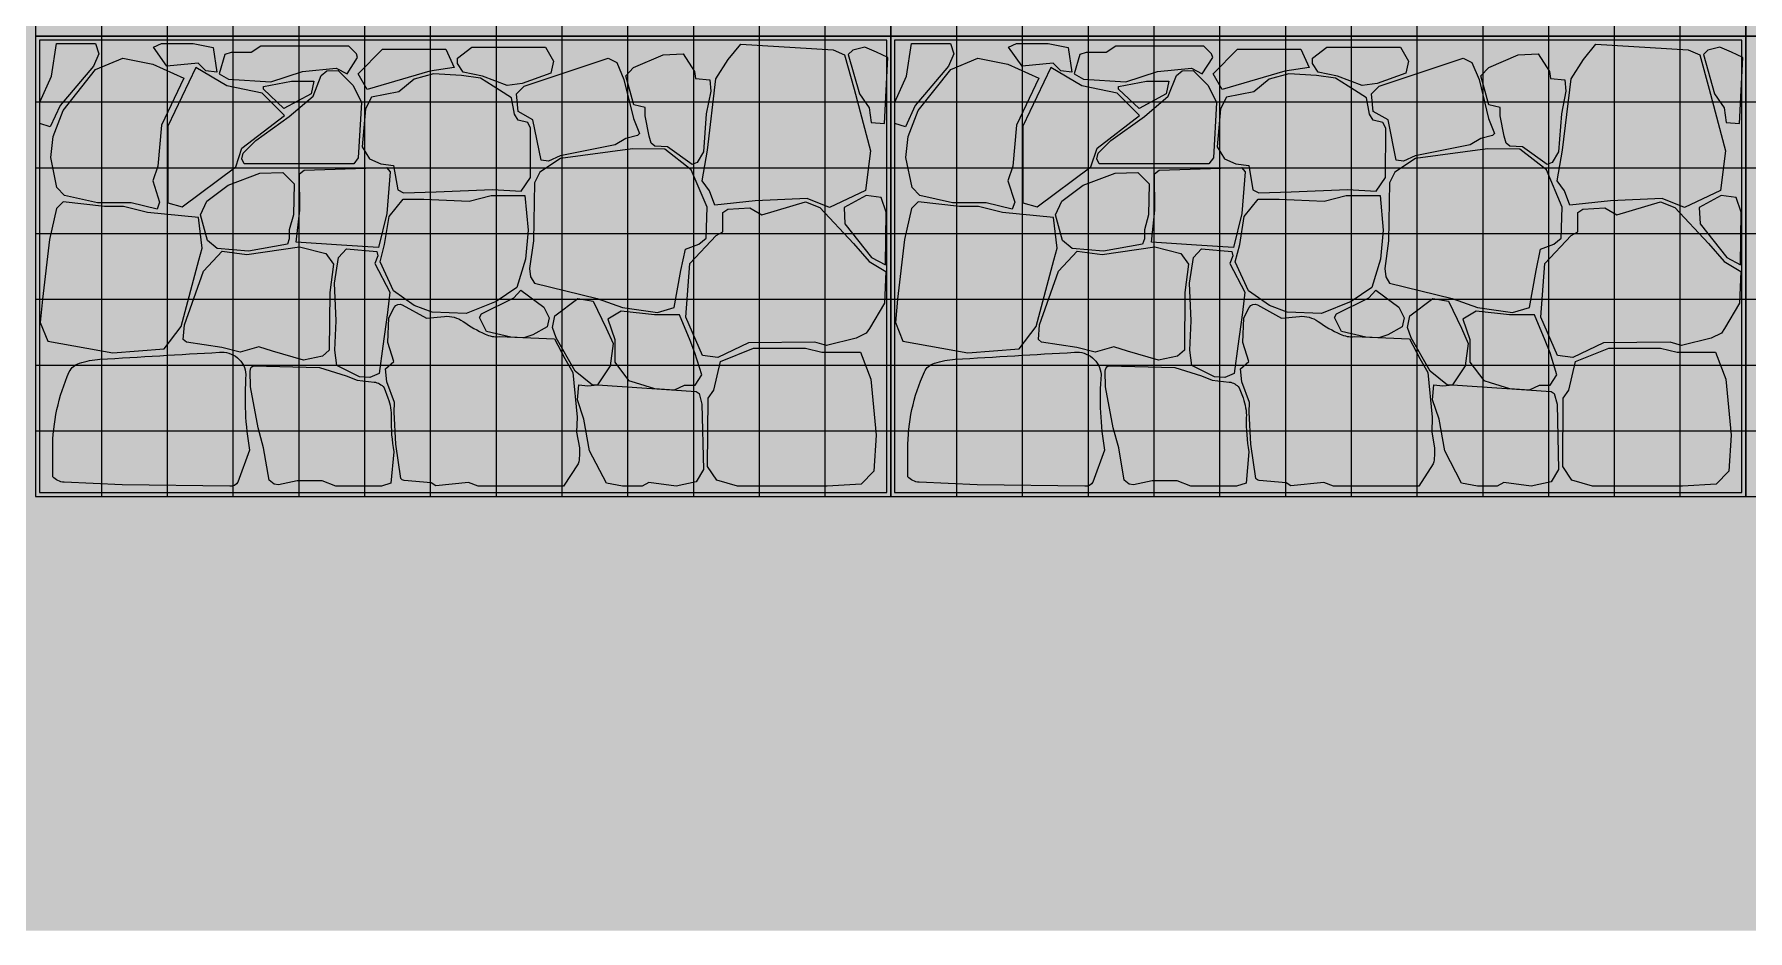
# Model space of a CAD drawing. Header units: centimetres. Extents: x -4381 to 5639, y -3920 to 4826.
# Drawn here: x 179.483 to 182.249, y 0.996 to 2.444 of the extents above; entities that cross this region are included whole.
import ezdxf
from ezdxf.xclip import XClip

# ---------------------------------------------------------------- set-up
doc = ezdxf.new("R2010")
doc.units = ezdxf.units.CM
doc.header["$MEASUREMENT"] = 0
doc.header["$XCLIPFRAME"] = 0
doc.set_wipeout_variables(frame=1)
doc.linetypes.add('Wipeout_Contour', pattern=[100, 0, -100])
for name, color, linetype, lineweight, true_color in [('0- SITE_Pen_No__180', 7, 'Continuous', 5, 0xe2e3c6), ('cad-block.com_Pen_No__62', 7, 'Continuous', 5, 0xaaaaaa), ('hatch stone_Pen_No__254', 7, 'Continuous', 13, 0xe8e8e8)]:
    doc.layers.add(name, color=color, linetype=linetype, lineweight=lineweight, true_color=true_color)
doc.layers.add('0_Pen_No__1', color=7, linetype='Continuous', lineweight=5)
doc.layers.add('net_Pen_No__1', color=7, linetype='Continuous', lineweight=5)
doc.layers.add('Drawing & Figure', color=7, linetype='Continuous')
doc.layers.add('Mur de clôture', color=7, linetype='Continuous')

# ---------------------------------------------------------------- blocks, each defined once
blk = doc.blocks.new('Drawing_15_15', base_point=(-267.6734, 10.6179))
at = {"layer": 'hatch stone_Pen_No__254', "linetype": 'Continuous', "ltscale": 10}
for points in [[(179.509, 2.294), (179.5249, 2.3285), (179.5788, 2.3924), (179.5872, 2.4119), (179.5821, 2.4286), (179.5191, 2.4286), (179.511, 2.3758), (179.4922, 2.3342), (179.4922, 2.2998)], [(179.6973, 2.3922), (179.7477, 2.3971), (179.7601, 2.3847), (179.7777, 2.3825), (179.7719, 2.422), (179.7396, 2.4286), (179.6887, 2.4286), (179.6757, 2.423)], [(179.7906, 2.4109), (179.7814, 2.3798), (179.7965, 2.3712), (179.8652, 2.3668), (179.9159, 2.3834), (179.9706, 2.389), (179.9884, 2.3798), (180.0051, 2.4059), (180.0031, 2.4122), (179.9909, 2.4245), (179.8488, 2.4245), (179.833, 2.4144), (179.8009, 2.4144)], [(180.0203, 2.3546), (180.1216, 2.3842), (180.1609, 2.3898), (180.1474, 2.4195), (180.0452, 2.4195), (180.0058, 2.3797)], [(180.3169, 2.3808), (180.3213, 2.4004), (180.3082, 2.423), (180.1893, 2.423), (180.1661, 2.4051), (180.1664, 2.3967), (180.1753, 2.3822), (180.2065, 2.3759), (180.2464, 2.361), (180.2708, 2.3643)], [(180.4789, 2.2678), (180.4849, 2.2628), (180.5052, 2.2618), (180.5448, 2.2336), (180.5532, 2.2364), (180.5631, 2.2538), (180.5679, 2.315), (180.5752, 2.3517), (180.5735, 2.3699), (180.5506, 2.3724), (180.5488, 2.3835), (180.5307, 2.412), (180.4983, 2.4104), (180.4505, 2.3901), (180.4378, 2.3763), (180.4509, 2.3298), (180.4693, 2.3256), (180.4693, 2.3117), (180.4756, 2.2793)], [(180.5815, 2.1679), (180.6469, 2.1749), (180.7307, 2.1784), (180.7666, 2.164), (180.8249, 2.1915), (180.8327, 2.2553), (180.8063, 2.3552), (180.7912, 2.4102), (180.7726, 2.4183), (180.6238, 2.4276), (180.6033, 2.4027), (180.5834, 2.3719), (180.5699, 2.2564), (180.5611, 2.2069), (180.5731, 2.1909)], [(180.8555, 2.2994), (180.8607, 2.4061), (180.8428, 2.4145), (180.8238, 2.4227), (180.8043, 2.4179), (180.7971, 2.4107), (180.815, 2.3472), (180.8307, 2.325), (180.8339, 2.3011)], [(180.8892, 2.294), (180.9051, 2.3285), (180.9589, 2.3924), (180.9673, 2.4119), (180.9622, 2.4286), (180.8993, 2.4286), (180.8912, 2.3758), (180.8723, 2.3342), (180.8723, 2.2998)], [(181.0775, 2.3922), (181.1278, 2.3971), (181.1403, 2.3847), (181.1579, 2.3825), (181.1521, 2.422), (181.1198, 2.4286), (181.0688, 2.4286), (181.0559, 2.423)], [(181.1707, 2.4109), (181.1615, 2.3798), (181.1767, 2.3712), (181.2453, 2.3668), (181.2961, 2.3834), (181.3508, 2.389), (181.3685, 2.3798), (181.3853, 2.4059), (181.3833, 2.4122), (181.3711, 2.4245), (181.2289, 2.4245), (181.2131, 2.4144), (181.181, 2.4144)], [(181.4005, 2.3546), (181.5018, 2.3842), (181.5411, 2.3898), (181.5275, 2.4195), (181.4253, 2.4195), (181.386, 2.3797)], [(181.6971, 2.3808), (181.7015, 2.4004), (181.6883, 2.423), (181.5695, 2.423), (181.5462, 2.4051), (181.5466, 2.3967), (181.5554, 2.3822), (181.5866, 2.3759), (181.6266, 2.361), (181.6509, 2.3643)], [(181.8591, 2.2678), (181.8651, 2.2628), (181.8853, 2.2618), (181.925, 2.2336), (181.9333, 2.2364), (181.9433, 2.2538), (181.948, 2.315), (181.9553, 2.3517), (181.9536, 2.3699), (181.9307, 2.3724), (181.929, 2.3835), (181.9108, 2.412), (181.8784, 2.4104), (181.8307, 2.3901), (181.818, 2.3763), (181.8311, 2.3298), (181.8494, 2.3256), (181.8494, 2.3117), (181.8557, 2.2793)], [(181.9616, 2.1679), (182.0271, 2.1749), (182.1108, 2.1784), (182.1467, 2.164), (182.2051, 2.1915), (182.2129, 2.2553), (182.1865, 2.3552), (182.1714, 2.4102), (182.1527, 2.4183), (182.0039, 2.4276), (181.9835, 2.4027), (181.9636, 2.3719), (181.95, 2.2564), (181.9412, 2.2069), (181.9533, 2.1909)], [(182.2356, 2.2994), (182.2409, 2.4061), (182.2229, 2.4145), (182.2039, 2.4227), (182.1844, 2.4179), (182.1773, 2.4107), (182.1952, 2.3472), (182.2108, 2.325), (182.214, 2.3011)], [(179.6816, 2.1611), (179.6855, 2.1727), (179.6747, 2.2068), (179.6825, 2.2306), (179.6883, 2.2971), (179.7243, 2.3725), (179.6745, 2.3951), (179.626, 2.405), (179.5822, 2.3869), (179.5296, 2.3203), (179.5137, 2.2785), (179.5097, 2.2449), (179.5198, 2.196), (179.5322, 2.1835), (179.5852, 2.1714), (179.6394, 2.1714)], [(179.7438, 2.3902), (179.6985, 2.2952), (179.6985, 2.1714), (179.7216, 2.1651), (179.8086, 2.2295), (179.8183, 2.2595), (179.8869, 2.3127), (179.8508, 2.3488), (179.7941, 2.3604)], [(179.9556, 2.3846), (179.9464, 2.3768), (179.9332, 2.3435), (179.8948, 2.3109), (179.8405, 2.272), (179.8202, 2.2517), (179.8181, 2.2427), (179.8217, 2.2345), (179.9987, 2.2345), (180.0062, 2.244), (180.0112, 2.3336), (179.9977, 2.3609), (179.9737, 2.3849)], [(180.0632, 2.2316), (180.0699, 2.1924), (180.0793, 2.1875), (180.1317, 2.189), (180.2226, 2.1932), (180.269, 2.1903), (180.2841, 2.2123), (180.2843, 2.2922), (180.2799, 2.3014), (180.2643, 2.3052), (180.2584, 2.3146), (180.2534, 2.341), (180.2341, 2.3532), (180.2033, 2.3727), (180.1726, 2.3772), (180.1278, 2.3798), (180.0963, 2.3711), (180.0717, 2.3508), (180.0273, 2.3423), (180.018, 2.3232), (180.0125, 2.2621), (180.0241, 2.2425), (180.0426, 2.2346)], [(180.3014, 2.2404), (180.3129, 2.2388), (180.332, 2.2474), (180.4208, 2.2649), (180.4381, 2.2752), (180.4567, 2.2804), (180.4601, 2.2836), (180.4504, 2.3078), (180.4349, 2.3707), (180.4232, 2.3983), (180.4094, 2.4049), (180.2738, 2.3599), (180.2617, 2.3477), (180.2643, 2.3191), (180.2881, 2.3054)], [(181.0617, 2.1611), (181.0656, 2.1727), (181.0548, 2.2068), (181.0627, 2.2306), (181.0685, 2.2971), (181.1045, 2.3725), (181.0546, 2.3951), (181.0061, 2.405), (180.9624, 2.3869), (180.9098, 2.3203), (180.8939, 2.2785), (180.8898, 2.2449), (180.8999, 2.196), (180.9124, 2.1835), (180.9653, 2.1714), (181.0195, 2.1714)], [(181.124, 2.3902), (181.0787, 2.2952), (181.0787, 2.1714), (181.1018, 2.1651), (181.1887, 2.2295), (181.1985, 2.2595), (181.267, 2.3127), (181.231, 2.3488), (181.1742, 2.3604)], [(181.3358, 2.3846), (181.3266, 2.3768), (181.3134, 2.3435), (181.275, 2.3109), (181.2207, 2.272), (181.2003, 2.2517), (181.1982, 2.2427), (181.2019, 2.2345), (181.3789, 2.2345), (181.3863, 2.244), (181.3914, 2.3336), (181.3778, 2.3609), (181.3539, 2.3849)], [(181.4434, 2.2316), (181.4501, 2.1924), (181.4595, 2.1875), (181.5119, 2.189), (181.6028, 2.1932), (181.6492, 2.1903), (181.6643, 2.2123), (181.6645, 2.2922), (181.6601, 2.3014), (181.6445, 2.3052), (181.6386, 2.3146), (181.6336, 2.341), (181.6143, 2.3532), (181.5834, 2.3727), (181.5527, 2.3772), (181.5079, 2.3798), (181.4765, 2.3711), (181.4519, 2.3508), (181.4074, 2.3423), (181.3981, 2.3232), (181.3927, 2.2621), (181.4042, 2.2425), (181.4228, 2.2346)], [(181.6815, 2.2404), (181.6931, 2.2388), (181.7122, 2.2474), (181.801, 2.2649), (181.8182, 2.2752), (181.8368, 2.2804), (181.8402, 2.2836), (181.8305, 2.3078), (181.8151, 2.3707), (181.8034, 2.3983), (181.7896, 2.4049), (181.654, 2.3599), (181.6418, 2.3477), (181.6444, 2.3191), (181.6682, 2.3054)], [(179.8531, 2.3551), (179.8862, 2.3238), (179.93, 2.3472), (179.9345, 2.3677), (179.8982, 2.3677), (179.8531, 2.3591)], [(181.2333, 2.3551), (181.2664, 2.3238), (181.3102, 2.3472), (181.3146, 2.3677), (181.2783, 2.3677), (181.2333, 2.3591)], [(180.2904, 2.0419), (180.3917, 2.0168), (180.4327, 2.0023), (180.4889, 1.9946), (180.5162, 2.0027), (180.5269, 2.062), (180.5341, 2.0967), (180.5556, 2.1046), (180.5674, 2.1142), (180.5691, 2.1643), (180.5437, 2.225), (180.5007, 2.258), (180.4485, 2.2589), (180.3324, 2.2428), (180.2991, 2.221), (180.2903, 2.204), (180.2891, 2.1103), (180.2827, 2.0656), (180.2843, 2.0519)], [(181.6706, 2.0419), (181.7719, 2.0168), (181.8129, 2.0023), (181.869, 1.9946), (181.8964, 2.0027), (181.9071, 2.062), (181.9142, 2.0967), (181.9357, 2.1046), (181.9476, 2.1142), (181.9493, 2.1643), (181.9239, 2.225), (181.8808, 2.258), (181.8286, 2.2589), (181.7126, 2.2428), (181.6793, 2.221), (181.6705, 2.204), (181.6692, 2.1103), (181.6629, 2.0656), (181.6645, 2.0519)], [(179.7783, 2.0978), (179.8287, 2.0935), (179.8921, 2.1047), (179.8947, 2.1134), (179.8948, 2.128), (179.9013, 2.1519), (179.9024, 2.2024), (179.8842, 2.2206), (179.8474, 2.2192), (179.7962, 2.1999), (179.7616, 2.1743), (179.7515, 2.152), (179.7627, 2.1108)], [(179.9061, 2.1082), (179.9788, 2.1033), (180.0388, 2.0994), (180.0521, 2.1542), (180.0577, 2.2218), (180.0515, 2.2288), (179.9187, 2.2243), (179.911, 2.2185), (179.9118, 2.1599)], [(181.1585, 2.0978), (181.2088, 2.0935), (181.2722, 2.1047), (181.2749, 2.1134), (181.2749, 2.128), (181.2815, 2.1519), (181.2825, 2.2024), (181.2644, 2.2206), (181.2276, 2.2192), (181.1764, 2.1999), (181.1418, 2.1743), (181.1316, 2.152), (181.1429, 2.1108)], [(181.2863, 2.1082), (181.3589, 2.1033), (181.4189, 2.0994), (181.4322, 2.1542), (181.4378, 2.2218), (181.4316, 2.2288), (181.2989, 2.2243), (181.2911, 2.2185), (181.292, 2.1599)], [(179.505, 1.9484), (179.6099, 1.9293), (179.6928, 1.9358), (179.7203, 1.9718), (179.7487, 2.0789), (179.754, 2.0984), (179.7483, 2.1476), (179.666, 2.1561), (179.6272, 2.1655), (179.5967, 2.1655), (179.5297, 2.1731), (179.5189, 2.1623), (179.5077, 2.1125), (179.4963, 2.0158), (179.4929, 1.9782)], [(180.0414, 2.0762), (180.0628, 2.0295), (180.0966, 2.0059), (180.1252, 1.9948), (180.1805, 1.993), (180.2286, 2.0123), (180.2621, 2.0348), (180.276, 2.0807), (180.2803, 2.1275), (180.2751, 2.1836), (180.2204, 2.1836), (180.1851, 2.1741), (180.1122, 2.1776), (180.0787, 2.1776), (180.0561, 2.1493), (180.0487, 2.1043)], [(180.5618, 1.9252), (180.5866, 1.9219), (180.6359, 1.9453), (180.7433, 1.9466), (180.7618, 1.9414), (180.8098, 1.953), (180.8261, 1.9609), (180.8313, 1.9686), (180.8553, 2.0096), (180.8578, 2.0608), (180.8306, 2.0767), (180.8052, 2.1061), (180.7511, 2.1638), (180.7281, 2.1729), (180.6574, 2.1521), (180.638, 2.1635), (180.6025, 2.1615), (180.5945, 2.1559), (180.5945, 2.1249), (180.584, 2.119), (180.5413, 2.0734), (180.535, 1.9871)], [(180.7902, 2.1639), (180.7916, 2.1376), (180.8347, 2.0832), (180.8571, 2.0714), (180.8581, 2.1562), (180.8503, 2.1802), (180.826, 2.1833)], [(180.8852, 1.9484), (180.9901, 1.9293), (181.0729, 1.9358), (181.1004, 1.9718), (181.1288, 2.0789), (181.1341, 2.0984), (181.1285, 2.1476), (181.0462, 2.1561), (181.0074, 2.1655), (180.9768, 2.1655), (180.9099, 2.1731), (180.899, 2.1623), (180.8878, 2.1125), (180.8765, 2.0158), (180.8731, 1.9782)], [(181.4215, 2.0762), (181.443, 2.0295), (181.4768, 2.0059), (181.5054, 1.9948), (181.5606, 1.993), (181.6088, 2.0123), (181.6422, 2.0348), (181.6561, 2.0807), (181.6605, 2.1275), (181.6553, 2.1836), (181.6005, 2.1836), (181.5653, 2.1741), (181.4923, 2.1776), (181.4588, 2.1776), (181.4363, 2.1493), (181.4289, 2.1043)], [(181.9419, 1.9252), (181.9667, 1.9219), (182.016, 1.9453), (182.1234, 1.9466), (182.142, 1.9414), (182.1899, 1.953), (182.2063, 1.9609), (182.2115, 1.9686), (182.2354, 2.0096), (182.2379, 2.0608), (182.2108, 2.0767), (182.1854, 2.1061), (182.1312, 2.1638), (182.1083, 2.1729), (182.0376, 2.1521), (182.0182, 2.1635), (181.9827, 2.1615), (181.9747, 2.1559), (181.9747, 2.1249), (181.9641, 2.119), (181.9214, 2.0734), (181.9151, 1.9871)], [(182.1704, 2.1639), (182.1718, 2.1376), (182.2149, 2.0832), (182.2373, 2.0714), (182.2383, 2.1562), (182.2304, 2.1802), (182.2061, 2.1833)], [(179.7237, 1.9507), (179.7289, 1.9467), (179.7861, 1.9382), (179.8155, 1.9306), (179.8457, 1.9391), (179.8675, 1.9321), (179.9176, 1.9177), (179.9485, 1.9237), (179.9593, 1.9339), (179.9603, 2.0268), (179.9659, 2.0724), (179.9539, 2.0897), (179.9115, 2.1003), (179.8265, 2.088), (179.7865, 2.0934), (179.7563, 2.0614), (179.7255, 1.9745)], [(180.008, 1.8904), (180.0246, 1.8894), (180.04, 1.8962), (180.0455, 1.9403), (180.0531, 1.9944), (180.057, 2.0273), (180.0327, 2.0737), (180.0376, 2.086), (180.036, 2.0929), (179.9871, 2.0973), (179.974, 2.0834), (179.9678, 2.042), (179.9704, 1.9809), (179.9681, 1.9334), (179.9714, 1.9088)], [(181.1038, 1.9507), (181.1091, 1.9467), (181.1662, 1.9382), (181.1957, 1.9306), (181.2259, 1.9391), (181.2476, 1.9321), (181.2977, 1.9177), (181.3286, 1.9237), (181.3395, 1.9339), (181.3405, 2.0268), (181.346, 2.0724), (181.334, 2.0897), (181.2916, 2.1003), (181.2066, 2.088), (181.1666, 2.0934), (181.1365, 2.0614), (181.1057, 1.9745)], [(181.3881, 1.8904), (181.4047, 1.8894), (181.4201, 1.8962), (181.4256, 1.9403), (181.4333, 1.9944), (181.4371, 2.0273), (181.4129, 2.0737), (181.4178, 2.086), (181.4162, 2.0929), (181.3673, 2.0973), (181.3541, 2.0834), (181.348, 2.042), (181.3506, 1.9809), (181.3482, 1.9334), (181.3515, 1.9088)], [(180.2133, 1.9639), (180.2523, 1.9547), (180.2732, 1.9538), (180.2879, 1.9583), (180.3109, 1.9715), (180.3143, 1.9859), (180.3055, 2.0029), (180.2684, 2.0304), (180.2571, 2.0182), (180.2052, 1.9921), (180.2017, 1.9865)], [(181.5934, 1.9639), (181.6325, 1.9547), (181.6534, 1.9538), (181.668, 1.9583), (181.6911, 1.9715), (181.6944, 1.9859), (181.6857, 2.0029), (181.6485, 2.0304), (181.6372, 2.0182), (181.5853, 1.9921), (181.5819, 1.9865)], [(180.1311, 1.7148), (180.1843, 1.7198), (180.1999, 1.714), (180.3376, 1.714), (180.3612, 1.7503, 0.078557), (180.363, 1.7762), (180.3585, 1.8011), (180.3596, 1.8253), (180.3522, 1.8976), (180.3393, 1.9204), (180.3226, 1.9517), (180.2334, 1.9555, -0.129508), (180.2111, 1.9593, -0.047136), (180.1753, 1.98, 0.178869), (180.1451, 1.9881), (180.116, 1.9855), (180.0772, 2.0069, 0.402294), (180.0642, 2.0026), (180.0555, 1.9861), (180.0538, 1.9461), (180.0636, 1.9154), (180.0502, 1.9033), (180.0523, 1.8827), (180.0644, 1.849), (180.0639, 1.8338), (180.0668, 1.7817), (180.0749, 1.7265, 0.271244), (180.0804, 1.7233), (180.1237, 1.7194)], [(180.3198, 1.9703), (180.3256, 1.9536), (180.3563, 1.8999), (180.3844, 1.8771), (180.392, 1.8779), (180.4128, 1.9085), (180.4176, 1.9444), (180.4065, 1.9693), (180.3855, 2.0126), (180.3606, 2.0169), (180.3232, 1.9891)], [(180.453, 1.8813), (180.4841, 1.8717), (180.5163, 1.8695), (180.5327, 1.877), (180.55, 1.877), (180.5606, 1.8939), (180.5495, 1.9296), (180.5416, 1.9491), (180.5247, 1.9907), (180.4843, 1.9907), (180.4305, 1.9966), (180.4089, 1.9835), (180.4201, 1.951), (180.4201, 1.9143), (180.4425, 1.8849)], [(181.5112, 1.7148), (181.5645, 1.7198), (181.5801, 1.714), (181.7178, 1.714), (181.7413, 1.7503, 0.078557), (181.7432, 1.7762), (181.7387, 1.8011), (181.7397, 1.8253), (181.7324, 1.8976), (181.7194, 1.9204), (181.7027, 1.9517), (181.6136, 1.9555, -0.129508), (181.5912, 1.9593, -0.047136), (181.5554, 1.98, 0.178869), (181.5253, 1.9881), (181.4961, 1.9855), (181.4573, 2.0069, 0.402294), (181.4443, 2.0026), (181.4356, 1.9861), (181.434, 1.9461), (181.4438, 1.9154), (181.4303, 1.9033), (181.4324, 1.8827), (181.4445, 1.849), (181.444, 1.8338), (181.447, 1.7817), (181.4551, 1.7265, 0.271244), (181.4605, 1.7233), (181.5039, 1.7194)], [(181.6999, 1.9703), (181.7057, 1.9536), (181.7365, 1.8999), (181.7645, 1.8771), (181.7721, 1.8779), (181.793, 1.9085), (181.7978, 1.9444), (181.7867, 1.9693), (181.7656, 2.0126), (181.7407, 2.0169), (181.7034, 1.9891)], [(181.8332, 1.8813), (181.8643, 1.8717), (181.8965, 1.8695), (181.9128, 1.877), (181.9302, 1.877), (181.9408, 1.8939), (181.9297, 1.9296), (181.9218, 1.9491), (181.9048, 1.9907), (181.8645, 1.9907), (181.8107, 1.9966), (181.789, 1.9835), (181.8003, 1.951), (181.8003, 1.9143), (181.8227, 1.8849)], [(180.6181, 1.714), (180.6828, 1.714), (180.7631, 1.714), (180.8176, 1.7175), (180.8382, 1.7382), (180.842, 1.7962), (180.8333, 1.8869), (180.8169, 1.9304), (180.7546, 1.9304), (180.7281, 1.9366), (180.6443, 1.9366), (180.5908, 1.9152), (180.5801, 1.8691), (180.5711, 1.8561), (180.57, 1.746), (180.5847, 1.7238)], [(181.9983, 1.714), (182.063, 1.714), (182.1433, 1.714), (182.1977, 1.7175), (182.2184, 1.7382), (182.2221, 1.7962), (182.2134, 1.8869), (182.197, 1.9304), (182.1348, 1.9304), (182.1082, 1.9366), (182.0245, 1.9366), (181.971, 1.9152), (181.9603, 1.8691), (181.9512, 1.8561), (181.9502, 1.746), (181.9649, 1.7238)], [(179.5129, 1.7294, 0.202929), (179.5314, 1.7205), (179.6252, 1.716), (179.7989, 1.714, 0.315943), (179.8117, 1.7208), (179.8306, 1.772, -0.062601), (179.8248, 1.8944, 0.423499), (179.782, 1.9302), (179.5892, 1.9189, 0.056058), (179.5561, 1.9128, 0.216368), (179.5397, 1.8984, 0.106349), (179.5129, 1.774)], [(179.8623, 1.7239), (179.8705, 1.7172), (179.8771, 1.7162), (179.9074, 1.7229), (179.948, 1.7229), (179.9699, 1.714), (180.0437, 1.714), (180.0588, 1.719), (180.0636, 1.7695, -0.055011), (180.0593, 1.8244, 0.099308), (180.054, 1.8565), (180.0477, 1.873, 0.204724), (180.0317, 1.8821), (180.0041, 1.8852), (179.9868, 1.8921), (179.9437, 1.9059), (179.8364, 1.9085, 0.262334), (179.8317, 1.9), (179.8319, 1.8744), (179.8446, 1.8085), (179.8534, 1.7758)], [(180.8931, 1.7294, 0.202929), (180.9115, 1.7205), (181.0053, 1.716), (181.1791, 1.714, 0.315943), (181.1918, 1.7208), (181.2108, 1.772, -0.062601), (181.205, 1.8944, 0.423499), (181.1622, 1.9302), (180.9694, 1.9189, 0.056058), (180.9362, 1.9128, 0.216368), (180.9198, 1.8984, 0.106349), (180.8931, 1.774)], [(181.2424, 1.7239), (181.2506, 1.7172), (181.2572, 1.7162), (181.2875, 1.7229), (181.3281, 1.7229), (181.3501, 1.714), (181.4238, 1.714), (181.439, 1.719), (181.4437, 1.7695, -0.055011), (181.4395, 1.8244, 0.099308), (181.4342, 1.8565), (181.4279, 1.873, 0.204724), (181.4119, 1.8821), (181.3843, 1.8852), (181.3669, 1.8921), (181.3239, 1.9059), (181.2165, 1.9085, 0.262334), (181.2118, 1.9), (181.2121, 1.8744), (181.2247, 1.8085), (181.2335, 1.7758)], [(180.4067, 1.7189), (180.4327, 1.714), (180.4644, 1.714), (180.4749, 1.7198), (180.5192, 1.714), (180.5516, 1.7209), (180.5634, 1.7408), (180.5608, 1.8467), (180.5564, 1.8636), (180.5517, 1.8671), (180.392, 1.8779), (180.3767, 1.8762), (180.362, 1.8776), (180.3597, 1.8532), (180.3704, 1.8222), (180.3795, 1.7713)], [(181.7869, 1.7189), (181.8128, 1.714), (181.8446, 1.714), (181.8551, 1.7198), (181.8994, 1.714), (181.9318, 1.7209), (181.9436, 1.7408), (181.941, 1.8467), (181.9366, 1.8636), (181.9318, 1.8671), (181.7721, 1.8779), (181.7569, 1.8762), (181.7422, 1.8776), (181.7399, 1.8532), (181.7506, 1.8222), (181.7597, 1.7713)]]:
    blk.add_hatch(color=256, dxfattribs=at).paths.add_polyline_path(points)
at = {"layer": 'cad-block.com_Pen_No__62', "linetype": 'Continuous', "ltscale": 10, "flags": 128}
for points in [[(179.7237, 1.9507), (179.7255, 1.9745), (179.7563, 2.0614), (179.7865, 2.0934), (179.8265, 2.088), (179.9115, 2.1003), (179.9539, 2.0897), (179.9659, 2.0724), (179.9603, 2.0268), (179.9593, 1.9339), (179.9485, 1.9237), (179.9176, 1.9177), (179.8675, 1.9321), (179.8457, 1.9391), (179.8155, 1.9306), (179.7861, 1.9382), (179.7289, 1.9467), (179.7237, 1.9507)], [(180.008, 1.8904), (179.9714, 1.9088), (179.9681, 1.9334), (179.9704, 1.9809), (179.9678, 2.042), (179.974, 2.0834), (179.9871, 2.0973), (180.036, 2.0929), (180.0376, 2.086), (180.0327, 2.0737), (180.057, 2.0273), (180.0531, 1.9944), (180.0455, 1.9403), (180.04, 1.8962), (180.0246, 1.8894), (180.008, 1.8904)], [(181.1038, 1.9507), (181.1057, 1.9745), (181.1365, 2.0614), (181.1666, 2.0934), (181.2066, 2.088), (181.2916, 2.1003), (181.334, 2.0897), (181.346, 2.0724), (181.3405, 2.0268), (181.3395, 1.9339), (181.3286, 1.9237), (181.2977, 1.9177), (181.2476, 1.9321), (181.2259, 1.9391), (181.1957, 1.9306), (181.1662, 1.9382), (181.1091, 1.9467), (181.1038, 1.9507)], [(181.3881, 1.8904), (181.3515, 1.9088), (181.3482, 1.9334), (181.3506, 1.9809), (181.348, 2.042), (181.3541, 2.0834), (181.3673, 2.0973), (181.4162, 2.0929), (181.4178, 2.086), (181.4129, 2.0737), (181.4371, 2.0273), (181.4333, 1.9944), (181.4256, 1.9403), (181.4201, 1.8962), (181.4047, 1.8894), (181.3881, 1.8904)], [(180.2133, 1.9639), (180.2017, 1.9865), (180.2052, 1.9921), (180.2571, 2.0182), (180.2684, 2.0304), (180.3055, 2.0029), (180.3143, 1.9859), (180.3109, 1.9715), (180.2879, 1.9583), (180.2732, 1.9538), (180.2523, 1.9547), (180.2133, 1.9639)], [(181.5934, 1.9639), (181.5819, 1.9865), (181.5853, 1.9921), (181.6372, 2.0182), (181.6485, 2.0304), (181.6857, 2.0029), (181.6944, 1.9859), (181.6911, 1.9715), (181.668, 1.9583), (181.6534, 1.9538), (181.6325, 1.9547), (181.5934, 1.9639)], [(180.3198, 1.9703), (180.3232, 1.9891), (180.3606, 2.0169), (180.3855, 2.0126), (180.4065, 1.9693), (180.4176, 1.9444), (180.4128, 1.9085), (180.392, 1.8779), (180.3844, 1.8771), (180.3563, 1.8999), (180.3256, 1.9536), (180.3198, 1.9703)], [(180.453, 1.8813), (180.4841, 1.8717), (180.5163, 1.8695), (180.5327, 1.877), (180.55, 1.877), (180.5606, 1.8939), (180.5495, 1.9296), (180.5416, 1.9491), (180.5247, 1.9907), (180.4843, 1.9907), (180.4305, 1.9966), (180.4089, 1.9835), (180.4201, 1.951), (180.4201, 1.9143), (180.4425, 1.8849), (180.453, 1.8813)], [(181.6999, 1.9703), (181.7034, 1.9891), (181.7407, 2.0169), (181.7656, 2.0126), (181.7867, 1.9693), (181.7978, 1.9444), (181.793, 1.9085), (181.7721, 1.8779), (181.7645, 1.8771), (181.7365, 1.8999), (181.7057, 1.9536), (181.6999, 1.9703)], [(181.8332, 1.8813), (181.8643, 1.8717), (181.8965, 1.8695), (181.9128, 1.877), (181.9302, 1.877), (181.9408, 1.8939), (181.9297, 1.9296), (181.9218, 1.9491), (181.9048, 1.9907), (181.8645, 1.9907), (181.8107, 1.9966), (181.789, 1.9835), (181.8003, 1.951), (181.8003, 1.9143), (181.8227, 1.8849), (181.8332, 1.8813)], [(180.6181, 1.714), (180.5847, 1.7238), (180.57, 1.746), (180.5711, 1.8561), (180.5801, 1.8691), (180.5908, 1.9152), (180.6443, 1.9366), (180.7281, 1.9366), (180.7546, 1.9304), (180.8169, 1.9304), (180.8333, 1.8869), (180.842, 1.7962), (180.8382, 1.7382), (180.8176, 1.7175), (180.7631, 1.714), (180.6828, 1.714), (180.6181, 1.714)], [(181.9983, 1.714), (181.9649, 1.7238), (181.9502, 1.746), (181.9512, 1.8561), (181.9603, 1.8691), (181.971, 1.9152), (182.0245, 1.9366), (182.1082, 1.9366), (182.1348, 1.9304), (182.197, 1.9304), (182.2134, 1.8869), (182.2221, 1.7962), (182.2184, 1.7382), (182.1977, 1.7175), (182.1433, 1.714), (182.063, 1.714), (181.9983, 1.714)], [(180.4067, 1.7189), (180.3795, 1.7713), (180.3704, 1.8222), (180.3597, 1.8532), (180.362, 1.8776), (180.3767, 1.8762), (180.392, 1.8779), (180.5517, 1.8671), (180.5564, 1.8636), (180.5608, 1.8467), (180.5634, 1.7408), (180.5516, 1.7209), (180.5192, 1.714), (180.4749, 1.7198), (180.4644, 1.714), (180.4327, 1.714), (180.4067, 1.7189)], [(181.7869, 1.7189), (181.7597, 1.7713), (181.7506, 1.8222), (181.7399, 1.8532), (181.7422, 1.8776), (181.7569, 1.8762), (181.7721, 1.8779), (181.9318, 1.8671), (181.9366, 1.8636), (181.941, 1.8467), (181.9436, 1.7408), (181.9318, 1.7209), (181.8994, 1.714), (181.8551, 1.7198), (181.8446, 1.714), (181.8128, 1.714), (181.7869, 1.7189)]]:
    blk.add_lwpolyline(points, close=True, dxfattribs=at)
for points in [[(180.1311, 1.7148), (180.1237, 1.7194), (180.0804, 1.7233, -0.271244), (180.0749, 1.7265), (180.0668, 1.7817), (180.0639, 1.8338), (180.0644, 1.849), (180.0523, 1.8827), (180.0502, 1.9033), (180.0636, 1.9154), (180.0538, 1.9461), (180.0555, 1.9861), (180.0642, 2.0026, -0.402294), (180.0772, 2.0069), (180.116, 1.9855), (180.1451, 1.9881, -0.178869), (180.1753, 1.98, 0.047136), (180.2111, 1.9593, 0.129508), (180.2334, 1.9555), (180.3226, 1.9517), (180.3393, 1.9204), (180.3522, 1.8976), (180.3596, 1.8253), (180.3585, 1.8011), (180.363, 1.7762, -0.078557), (180.3612, 1.7503), (180.3376, 1.714), (180.1999, 1.714), (180.1843, 1.7198), (180.1311, 1.7148)], [(181.5112, 1.7148), (181.5039, 1.7194), (181.4605, 1.7233, -0.271244), (181.4551, 1.7265), (181.447, 1.7817), (181.444, 1.8338), (181.4445, 1.849), (181.4324, 1.8827), (181.4303, 1.9033), (181.4438, 1.9154), (181.434, 1.9461), (181.4356, 1.9861), (181.4443, 2.0026, -0.402294), (181.4573, 2.0069), (181.4961, 1.9855), (181.5253, 1.9881, -0.178869), (181.5554, 1.98, 0.047136), (181.5912, 1.9593, 0.129508), (181.6136, 1.9555), (181.7027, 1.9517), (181.7194, 1.9204), (181.7324, 1.8976), (181.7397, 1.8253), (181.7387, 1.8011), (181.7432, 1.7762, -0.078557), (181.7413, 1.7503), (181.7178, 1.714), (181.5801, 1.714), (181.5645, 1.7198), (181.5112, 1.7148)], [(179.5129, 1.7294), (179.5129, 1.774, -0.106349), (179.5397, 1.8984, -0.216368), (179.5561, 1.9128, -0.056058), (179.5892, 1.9189, -0.001113), (179.782, 1.9302, -0.423499), (179.8248, 1.8944, 0.062601), (179.8306, 1.772), (179.8117, 1.7208, -0.315943), (179.7989, 1.714), (179.6252, 1.716), (179.5314, 1.7205, -0.202929), (179.5129, 1.7294)], [(179.8623, 1.7239), (179.8534, 1.7758), (179.8446, 1.8085), (179.8319, 1.8744), (179.8317, 1.9, -0.262334), (179.8364, 1.9085), (179.9437, 1.9059), (179.9868, 1.8921), (180.0041, 1.8852), (180.0317, 1.8821, -0.204724), (180.0477, 1.873), (180.054, 1.8565, -0.099308), (180.0593, 1.8244, 0.055011), (180.0636, 1.7695), (180.0588, 1.719), (180.0437, 1.714), (179.9699, 1.714), (179.948, 1.7229), (179.9074, 1.7229), (179.8771, 1.7162), (179.8705, 1.7172), (179.8623, 1.7239)], [(180.8931, 1.7294), (180.8931, 1.774, -0.106349), (180.9198, 1.8984, -0.216368), (180.9362, 1.9128, -0.056058), (180.9694, 1.9189, -0.001113), (181.1622, 1.9302, -0.423499), (181.205, 1.8944, 0.062601), (181.2108, 1.772), (181.1918, 1.7208, -0.315943), (181.1791, 1.714), (181.0053, 1.716), (180.9115, 1.7205, -0.202929), (180.8931, 1.7294)], [(181.2424, 1.7239), (181.2335, 1.7758), (181.2247, 1.8085), (181.2121, 1.8744), (181.2118, 1.9, -0.262334), (181.2165, 1.9085), (181.3239, 1.9059), (181.3669, 1.8921), (181.3843, 1.8852), (181.4119, 1.8821, -0.204724), (181.4279, 1.873), (181.4342, 1.8565, -0.099308), (181.4395, 1.8244, 0.055011), (181.4437, 1.7695), (181.439, 1.719), (181.4238, 1.714), (181.3501, 1.714), (181.3281, 1.7229), (181.2875, 1.7229), (181.2572, 1.7162), (181.2506, 1.7172), (181.2424, 1.7239)]]:
    blk.add_lwpolyline(points, format="xyb", close=True, dxfattribs=at)
at = {"layer": 'net_Pen_No__1', "linetype": 'Continuous', "ltscale": 10, "flags": 128}
for points in [[(179.4853, 2.1219), (180.8655, 2.1219)], [(180.8655, 2.1219), (182.2456, 2.1219)], [(182.2456, 2.1219), (183.6258, 2.1219)], [(179.4853, 2.0158), (180.8655, 2.0158)], [(180.8655, 2.0158), (182.2456, 2.0158)], [(182.2456, 2.0158), (183.6258, 2.0158)], [(179.4853, 1.9096), (180.8655, 1.9096)], [(180.8655, 1.9096), (182.2456, 1.9096)], [(182.2456, 1.9096), (183.6258, 1.9096)], [(179.4853, 1.8034), (180.8655, 1.8034)], [(180.8655, 1.8034), (182.2456, 1.8034)], [(182.2456, 1.8034), (183.6258, 1.8034)]]:
    blk.add_lwpolyline(points, dxfattribs=at)
at = {"color": 254, "linetype": 'Wipeout_Contour', "lineweight": 0, "ltscale": 1671.77046}
blk.add_wipeout([(179.4853, 5.4131), (179.4853, 3.1827), (181.1878, 3.0031), (181.4619, 2.9897), (187.4252, 2.5376), (187.8062, 2.5014), (191.5693, 2.1494), (191.6061, 2.1461), (191.6061, 5.4131)], dxfattribs=at).dxf.layer = 'Mur de clôture'
at = {"layer": '0- SITE_Pen_No__180', "linetype": 'Continuous', "lineweight": 0, "ltscale": 10, "true_color": 0x383831}
blk.add_hatch(color=250, dxfattribs=at).paths.add_polyline_path([(150.8555, 0.9963), (191.9908, 0.9963), (191.9908, 2.1246), (191.9205, 2.1179), (191.5008, 2.1556), (187.8035, 2.5014), (187.4252, 2.5376), (181.4619, 2.9897), (181.1861, 3.0031), (180.7554, 3.0485), (176.89, 3.4563), (170.3282, 3.9956), (169.4763, 4.0562), (166.3708, 4.4948), (166.2162, 4.5439), (165.9513, 4.5439), (161.182, 5.0048), (160.5851, 5.0809), (159.2778, 5.1364), (159.0078, 5.1364), (157.2074, 5.1364), (156.5896, 5.1363), (151.1847, 5.1363), (151.0615, 5.1363), (150.8555, 5.1455)])
at = {"layer": '0_Pen_No__1', "linetype": 'Continuous', "lineweight": 0, "ltscale": 10, "true_color": 0x000000}
blk.add_hatch(color=18, dxfattribs=at).paths.add_polyline_path([(150.8555, 5.1482), (150.8555, 0.9963), (191.9908, 0.9963), (191.9908, 2.1212), (191.9068, 2.1179), (188.9123, 2.4127), (187.1039, 2.562), (179.4853, 3.1817), (177.5688, 3.3847), (175.805, 3.5455), (169.6156, 4.1104), (166.2312, 4.5836), (163.6783, 4.7817), (160.5633, 5.0818), (159.28, 5.1364), (157.0853, 5.1364), (157.0853, 5.1413), (150.9484, 5.1413)])
at = {"layer": 'cad-block.com_Pen_No__62', "linetype": 'Continuous', "ltscale": 10, "flags": 128}
for points in [[(179.509, 2.294), (179.4922, 2.2998), (179.4922, 2.3342), (179.511, 2.3758), (179.5191, 2.4286), (179.5821, 2.4286), (179.5872, 2.4119), (179.5788, 2.3924), (179.5249, 2.3285), (179.509, 2.294)], [(179.6973, 2.3922), (179.6757, 2.423), (179.6887, 2.4286), (179.7396, 2.4286), (179.7719, 2.422), (179.7777, 2.3825), (179.7601, 2.3847), (179.7477, 2.3971), (179.6973, 2.3922)], [(179.7906, 2.4109), (179.7814, 2.3798), (179.7965, 2.3712), (179.8652, 2.3668), (179.9159, 2.3834), (179.9706, 2.389), (179.9884, 2.3798), (180.0051, 2.4059), (180.0031, 2.4122), (179.9909, 2.4245), (179.8488, 2.4245), (179.833, 2.4144), (179.8009, 2.4144), (179.7906, 2.4109)], [(180.0203, 2.3546), (180.0058, 2.3797), (180.0452, 2.4195), (180.1474, 2.4195), (180.1609, 2.3898), (180.1216, 2.3842), (180.0203, 2.3546)], [(180.3169, 2.3808), (180.2708, 2.3643), (180.2464, 2.361), (180.2065, 2.3759), (180.1753, 2.3822), (180.1664, 2.3967), (180.1661, 2.4051), (180.1893, 2.423), (180.3082, 2.423), (180.3213, 2.4004), (180.3169, 2.3808)], [(180.4789, 2.2678), (180.4756, 2.2793), (180.4693, 2.3117), (180.4693, 2.3256), (180.4509, 2.3298), (180.4378, 2.3763), (180.4505, 2.3901), (180.4983, 2.4104), (180.5307, 2.412), (180.5488, 2.3835), (180.5506, 2.3724), (180.5735, 2.3699), (180.5752, 2.3517), (180.5679, 2.315), (180.5631, 2.2538), (180.5532, 2.2364), (180.5448, 2.2336), (180.5052, 2.2618), (180.4849, 2.2628), (180.4789, 2.2678)], [(180.5815, 2.1679), (180.5731, 2.1909), (180.5611, 2.2069), (180.5699, 2.2564), (180.5834, 2.3719), (180.6033, 2.4027), (180.6238, 2.4276), (180.7726, 2.4183), (180.7912, 2.4102), (180.8063, 2.3552), (180.8327, 2.2553), (180.8249, 2.1915), (180.7666, 2.164), (180.7307, 2.1784), (180.6469, 2.1749), (180.5815, 2.1679)], [(180.8555, 2.2994), (180.8607, 2.4061), (180.8428, 2.4145), (180.8238, 2.4227), (180.8043, 2.4179), (180.7971, 2.4107), (180.815, 2.3472), (180.8307, 2.325), (180.8339, 2.3011), (180.8555, 2.2994)], [(180.8892, 2.294), (180.8723, 2.2998), (180.8723, 2.3342), (180.8912, 2.3758), (180.8993, 2.4286), (180.9622, 2.4286), (180.9673, 2.4119), (180.9589, 2.3924), (180.9051, 2.3285), (180.8892, 2.294)], [(181.0775, 2.3922), (181.0559, 2.423), (181.0688, 2.4286), (181.1198, 2.4286), (181.1521, 2.422), (181.1579, 2.3825), (181.1403, 2.3847), (181.1278, 2.3971), (181.0775, 2.3922)], [(181.1707, 2.4109), (181.1615, 2.3798), (181.1767, 2.3712), (181.2453, 2.3668), (181.2961, 2.3834), (181.3508, 2.389), (181.3685, 2.3798), (181.3853, 2.4059), (181.3833, 2.4122), (181.3711, 2.4245), (181.2289, 2.4245), (181.2131, 2.4144), (181.181, 2.4144), (181.1707, 2.4109)], [(181.4005, 2.3546), (181.386, 2.3797), (181.4253, 2.4195), (181.5275, 2.4195), (181.5411, 2.3898), (181.5018, 2.3842), (181.4005, 2.3546)], [(181.6971, 2.3808), (181.6509, 2.3643), (181.6266, 2.361), (181.5866, 2.3759), (181.5554, 2.3822), (181.5466, 2.3967), (181.5462, 2.4051), (181.5695, 2.423), (181.6883, 2.423), (181.7015, 2.4004), (181.6971, 2.3808)], [(181.8591, 2.2678), (181.8557, 2.2793), (181.8494, 2.3117), (181.8494, 2.3256), (181.8311, 2.3298), (181.818, 2.3763), (181.8307, 2.3901), (181.8784, 2.4104), (181.9108, 2.412), (181.929, 2.3835), (181.9307, 2.3724), (181.9536, 2.3699), (181.9553, 2.3517), (181.948, 2.315), (181.9433, 2.2538), (181.9333, 2.2364), (181.925, 2.2336), (181.8853, 2.2618), (181.8651, 2.2628), (181.8591, 2.2678)], [(181.9616, 2.1679), (181.9533, 2.1909), (181.9412, 2.2069), (181.95, 2.2564), (181.9636, 2.3719), (181.9835, 2.4027), (182.0039, 2.4276), (182.1527, 2.4183), (182.1714, 2.4102), (182.1865, 2.3552), (182.2129, 2.2553), (182.2051, 2.1915), (182.1467, 2.164), (182.1108, 2.1784), (182.0271, 2.1749), (181.9616, 2.1679)], [(182.2356, 2.2994), (182.2409, 2.4061), (182.2229, 2.4145), (182.2039, 2.4227), (182.1844, 2.4179), (182.1773, 2.4107), (182.1952, 2.3472), (182.2108, 2.325), (182.214, 2.3011), (182.2356, 2.2994)], [(179.6816, 2.1611), (179.6394, 2.1714), (179.5852, 2.1714), (179.5322, 2.1835), (179.5198, 2.196), (179.5097, 2.2449), (179.5137, 2.2785), (179.5296, 2.3203), (179.5822, 2.3869), (179.626, 2.405), (179.6745, 2.3951), (179.7243, 2.3725), (179.6883, 2.2971), (179.6825, 2.2306), (179.6747, 2.2068), (179.6855, 2.1727), (179.6816, 2.1611)], [(179.7438, 2.3902), (179.6985, 2.2952), (179.6985, 2.1714), (179.7216, 2.1651), (179.8086, 2.2295), (179.8183, 2.2595), (179.8869, 2.3127), (179.8508, 2.3488), (179.7941, 2.3604), (179.7438, 2.3902)], [(179.9556, 2.3846), (179.9737, 2.3849), (179.9977, 2.3609), (180.0112, 2.3336), (180.0062, 2.244), (179.9987, 2.2345), (179.8217, 2.2345), (179.8181, 2.2427), (179.8202, 2.2517), (179.8405, 2.272), (179.8948, 2.3109), (179.9332, 2.3435), (179.9464, 2.3768), (179.9556, 2.3846)], [(180.0632, 2.2316), (180.0699, 2.1924), (180.0793, 2.1875), (180.1317, 2.189), (180.2226, 2.1932), (180.269, 2.1903), (180.2841, 2.2123), (180.2843, 2.2922), (180.2799, 2.3014), (180.2643, 2.3052), (180.2584, 2.3146), (180.2534, 2.341), (180.2341, 2.3532), (180.2033, 2.3727), (180.1726, 2.3772), (180.1278, 2.3798), (180.0963, 2.3711), (180.0717, 2.3508), (180.0273, 2.3423), (180.018, 2.3232), (180.0125, 2.2621), (180.0241, 2.2425), (180.0426, 2.2346), (180.0632, 2.2316)], [(180.3014, 2.2404), (180.2881, 2.3054), (180.2643, 2.3191), (180.2617, 2.3477), (180.2738, 2.3599), (180.4094, 2.4049), (180.4232, 2.3983), (180.4349, 2.3707), (180.4504, 2.3078), (180.4601, 2.2836), (180.4567, 2.2804), (180.4381, 2.2752), (180.4208, 2.2649), (180.332, 2.2474), (180.3129, 2.2388), (180.3014, 2.2404)], [(181.0617, 2.1611), (181.0195, 2.1714), (180.9653, 2.1714), (180.9124, 2.1835), (180.8999, 2.196), (180.8898, 2.2449), (180.8939, 2.2785), (180.9098, 2.3203), (180.9624, 2.3869), (181.0061, 2.405), (181.0546, 2.3951), (181.1045, 2.3725), (181.0685, 2.2971), (181.0627, 2.2306), (181.0548, 2.2068), (181.0656, 2.1727), (181.0617, 2.1611)], [(181.124, 2.3902), (181.0787, 2.2952), (181.0787, 2.1714), (181.1018, 2.1651), (181.1887, 2.2295), (181.1985, 2.2595), (181.267, 2.3127), (181.231, 2.3488), (181.1742, 2.3604), (181.124, 2.3902)], [(181.3358, 2.3846), (181.3539, 2.3849), (181.3778, 2.3609), (181.3914, 2.3336), (181.3863, 2.244), (181.3789, 2.2345), (181.2019, 2.2345), (181.1982, 2.2427), (181.2003, 2.2517), (181.2207, 2.272), (181.275, 2.3109), (181.3134, 2.3435), (181.3266, 2.3768), (181.3358, 2.3846)], [(181.4434, 2.2316), (181.4501, 2.1924), (181.4595, 2.1875), (181.5119, 2.189), (181.6028, 2.1932), (181.6492, 2.1903), (181.6643, 2.2123), (181.6645, 2.2922), (181.6601, 2.3014), (181.6445, 2.3052), (181.6386, 2.3146), (181.6336, 2.341), (181.6143, 2.3532), (181.5834, 2.3727), (181.5527, 2.3772), (181.5079, 2.3798), (181.4765, 2.3711), (181.4519, 2.3508), (181.4074, 2.3423), (181.3981, 2.3232), (181.3927, 2.2621), (181.4042, 2.2425), (181.4228, 2.2346), (181.4434, 2.2316)], [(181.6815, 2.2404), (181.6682, 2.3054), (181.6444, 2.3191), (181.6418, 2.3477), (181.654, 2.3599), (181.7896, 2.4049), (181.8034, 2.3983), (181.8151, 2.3707), (181.8305, 2.3078), (181.8402, 2.2836), (181.8368, 2.2804), (181.8182, 2.2752), (181.801, 2.2649), (181.7122, 2.2474), (181.6931, 2.2388), (181.6815, 2.2404)], [(179.8531, 2.3551), (179.8531, 2.3591), (179.8982, 2.3677), (179.9345, 2.3677), (179.93, 2.3472), (179.8862, 2.3238), (179.8531, 2.3551)], [(181.2333, 2.3551), (181.2333, 2.3591), (181.2783, 2.3677), (181.3146, 2.3677), (181.3102, 2.3472), (181.2664, 2.3238), (181.2333, 2.3551)], [(180.2904, 2.0419), (180.3917, 2.0168), (180.4327, 2.0023), (180.4889, 1.9946), (180.5162, 2.0027), (180.5269, 2.062), (180.5341, 2.0967), (180.5556, 2.1046), (180.5674, 2.1142), (180.5691, 2.1643), (180.5437, 2.225), (180.5007, 2.258), (180.4485, 2.2589), (180.3324, 2.2428), (180.2991, 2.221), (180.2903, 2.204), (180.2891, 2.1103), (180.2827, 2.0656), (180.2843, 2.0519), (180.2904, 2.0419)], [(181.6706, 2.0419), (181.7719, 2.0168), (181.8129, 2.0023), (181.869, 1.9946), (181.8964, 2.0027), (181.9071, 2.062), (181.9142, 2.0967), (181.9357, 2.1046), (181.9476, 2.1142), (181.9493, 2.1643), (181.9239, 2.225), (181.8808, 2.258), (181.8286, 2.2589), (181.7126, 2.2428), (181.6793, 2.221), (181.6705, 2.204), (181.6692, 2.1103), (181.6629, 2.0656), (181.6645, 2.0519), (181.6706, 2.0419)], [(179.7783, 2.0978), (179.7627, 2.1108), (179.7515, 2.152), (179.7616, 2.1743), (179.7962, 2.1999), (179.8474, 2.2192), (179.8842, 2.2206), (179.9024, 2.2024), (179.9013, 2.1519), (179.8948, 2.128), (179.8947, 2.1134), (179.8921, 2.1047), (179.8287, 2.0935), (179.7783, 2.0978)], [(179.9061, 2.1082), (179.9118, 2.1599), (179.911, 2.2185), (179.9187, 2.2243), (180.0515, 2.2288), (180.0577, 2.2218), (180.0521, 2.1542), (180.0388, 2.0994), (179.9788, 2.1033), (179.9061, 2.108)], [(181.1585, 2.0978), (181.1429, 2.1108), (181.1316, 2.152), (181.1418, 2.1743), (181.1764, 2.1999), (181.2276, 2.2192), (181.2644, 2.2206), (181.2825, 2.2024), (181.2815, 2.1519), (181.2749, 2.128), (181.2749, 2.1134), (181.2722, 2.1047), (181.2088, 2.0935), (181.1585, 2.0978)], [(181.2863, 2.1082), (181.292, 2.1599), (181.2911, 2.2185), (181.2989, 2.2243), (181.4316, 2.2288), (181.4378, 2.2218), (181.4322, 2.1542), (181.4189, 2.0994), (181.3589, 2.1033), (181.2863, 2.108)], [(179.505, 1.9484), (179.6099, 1.9293), (179.6928, 1.9358), (179.7203, 1.9718), (179.7487, 2.0789), (179.754, 2.0984), (179.7483, 2.1476), (179.666, 2.1561), (179.6272, 2.1655), (179.5967, 2.1655), (179.5297, 2.1731), (179.5189, 2.1623), (179.5077, 2.1125), (179.4963, 2.0158), (179.4929, 1.9782), (179.505, 1.9484)], [(180.0414, 2.0762), (180.0487, 2.1043), (180.0561, 2.1493), (180.0787, 2.1776), (180.1122, 2.1776), (180.1851, 2.1741), (180.2204, 2.1836), (180.2751, 2.1836), (180.2803, 2.1275), (180.276, 2.0807), (180.2621, 2.0348), (180.2286, 2.0123), (180.1805, 1.993), (180.1252, 1.9948), (180.0966, 2.0059), (180.0628, 2.0295), (180.0414, 2.0762)], [(180.5618, 1.9252), (180.535, 1.9871), (180.5413, 2.0734), (180.584, 2.119), (180.5945, 2.1249), (180.5945, 2.1559), (180.6025, 2.1615), (180.638, 2.1635), (180.6574, 2.1521), (180.7281, 2.1729), (180.7511, 2.1638), (180.8052, 2.1061), (180.8306, 2.0767), (180.8578, 2.0608), (180.8553, 2.0096), (180.8313, 1.9686), (180.8261, 1.9609), (180.8098, 1.953), (180.7618, 1.9414), (180.7433, 1.9466), (180.6359, 1.9453), (180.5866, 1.9219), (180.5618, 1.9252)], [(180.7902, 2.1639), (180.7916, 2.1376), (180.8347, 2.0832), (180.8571, 2.0714), (180.8581, 2.1562), (180.8503, 2.1802), (180.826, 2.1833), (180.7902, 2.1639)], [(180.8852, 1.9484), (180.9901, 1.9293), (181.0729, 1.9358), (181.1004, 1.9718), (181.1288, 2.0789), (181.1341, 2.0984), (181.1285, 2.1476), (181.0462, 2.1561), (181.0074, 2.1655), (180.9768, 2.1655), (180.9099, 2.1731), (180.899, 2.1623), (180.8878, 2.1125), (180.8765, 2.0158), (180.8731, 1.9782), (180.8852, 1.9484)], [(181.4215, 2.0762), (181.4289, 2.1043), (181.4363, 2.1493), (181.4588, 2.1776), (181.4923, 2.1776), (181.5653, 2.1741), (181.6005, 2.1836), (181.6553, 2.1836), (181.6605, 2.1275), (181.6561, 2.0807), (181.6422, 2.0348), (181.6088, 2.0123), (181.5606, 1.993), (181.5054, 1.9948), (181.4768, 2.0059), (181.443, 2.0295), (181.4215, 2.0762)], [(181.9419, 1.9252), (181.9151, 1.9871), (181.9214, 2.0734), (181.9641, 2.119), (181.9747, 2.1249), (181.9747, 2.1559), (181.9827, 2.1615), (182.0182, 2.1635), (182.0376, 2.1521), (182.1083, 2.1729), (182.1312, 2.1638), (182.1854, 2.1061), (182.2108, 2.0767), (182.2379, 2.0608), (182.2354, 2.0096), (182.2115, 1.9686), (182.2063, 1.9609), (182.1899, 1.953), (182.142, 1.9414), (182.1234, 1.9466), (182.016, 1.9453), (181.9667, 1.9219), (181.9419, 1.9252)], [(182.1704, 2.1639), (182.1718, 2.1376), (182.2149, 2.0832), (182.2373, 2.0714), (182.2383, 2.1562), (182.2304, 2.1802), (182.2061, 2.1833), (182.1704, 2.1639)]]:
    blk.add_lwpolyline(points, close=True, dxfattribs=at)
at = {"layer": 'net_Pen_No__1', "linetype": 'Continuous', "ltscale": 10, "flags": 128}
for points in [[(179.4853, 3.1836), (179.4853, 2.4404), (180.8655, 2.4404), (180.8655, 3.1836), (179.4853, 3.1836)], [(180.8655, 3.1836), (180.8655, 2.4404), (182.2456, 2.4404), (182.2456, 3.1836), (180.8655, 3.1836)], [(182.2456, 3.1836), (182.2456, 2.4404), (183.6258, 2.4404), (183.6258, 3.1836), (182.2456, 3.1836)], [(179.4853, 2.4404), (179.4853, 1.6973), (180.8655, 1.6973), (180.8655, 2.4404), (179.4853, 2.4404)], [(179.4917, 2.4341), (179.4917, 1.7036), (180.8591, 1.7036), (180.8591, 2.4341), (179.4917, 2.4341)], [(180.8655, 2.4404), (180.8655, 1.6973), (182.2456, 1.6973), (182.2456, 2.4404), (180.8655, 2.4404)], [(180.8719, 2.4341), (180.8719, 1.7036), (182.2393, 1.7036), (182.2393, 2.4341), (180.8719, 2.4341)], [(182.2456, 2.4404), (182.2456, 1.6973), (183.6258, 1.6973), (183.6258, 2.4404), (182.2456, 2.4404)]]:
    blk.add_lwpolyline(points, close=True, dxfattribs=at)
for points in [[(179.5915, 3.1836), (179.5915, 2.4404)], [(179.6977, 3.1836), (179.6977, 2.4404)], [(179.8038, 3.1836), (179.8038, 2.4404)], [(179.91, 3.1836), (179.91, 2.4404)], [(180.0162, 3.1836), (180.0162, 2.4404)], [(180.1223, 3.1836), (180.1223, 2.4404)], [(180.2285, 3.1836), (180.2285, 2.4404)], [(180.3347, 3.1836), (180.3347, 2.4404)], [(180.4408, 3.1836), (180.4408, 2.4404)], [(180.547, 3.1836), (180.547, 2.4404)], [(180.6532, 3.1836), (180.6532, 2.4404)], [(180.7593, 3.1836), (180.7593, 2.4404)], [(180.9717, 3.1836), (180.9717, 2.4404)], [(181.0778, 3.1836), (181.0778, 2.4404)], [(181.184, 3.1836), (181.184, 2.4404)], [(181.2902, 3.1836), (181.2902, 2.4404)], [(181.3963, 3.1836), (181.3963, 2.4404)], [(181.5025, 3.1836), (181.5025, 2.4404)], [(181.6086, 3.1836), (181.6086, 2.4404)], [(181.7148, 3.1836), (181.7148, 2.4404)], [(181.821, 3.1836), (181.821, 2.4404)], [(181.9271, 3.1836), (181.9271, 2.4404)], [(182.0333, 3.1836), (182.0333, 2.4404)], [(182.1395, 3.1836), (182.1395, 2.4404)], [(179.5915, 2.4404), (179.5915, 1.6973)], [(179.6977, 2.4404), (179.6977, 1.6973)], [(179.8038, 2.4404), (179.8038, 1.6973)], [(179.91, 2.4404), (179.91, 1.6973)], [(180.0162, 2.4404), (180.0162, 1.6973)], [(180.1223, 2.4404), (180.1223, 1.6973)], [(180.2285, 2.4404), (180.2285, 1.6973)], [(180.3347, 2.4404), (180.3347, 1.6973)], [(180.4408, 2.4404), (180.4408, 1.6973)], [(180.547, 2.4404), (180.547, 1.6973)], [(180.6532, 2.4404), (180.6532, 1.6973)], [(180.7593, 2.4404), (180.7593, 1.6973)], [(180.9717, 2.4404), (180.9717, 1.6973)], [(181.0778, 2.4404), (181.0778, 1.6973)], [(181.184, 2.4404), (181.184, 1.6973)], [(181.2902, 2.4404), (181.2902, 1.6973)], [(181.3963, 2.4404), (181.3963, 1.6973)], [(181.5025, 2.4404), (181.5025, 1.6973)], [(181.6086, 2.4404), (181.6086, 1.6973)], [(181.7148, 2.4404), (181.7148, 1.6973)], [(181.821, 2.4404), (181.821, 1.6973)], [(181.9271, 2.4404), (181.9271, 1.6973)], [(182.0333, 2.4404), (182.0333, 1.6973)], [(182.1395, 2.4404), (182.1395, 1.6973)], [(179.4853, 2.3343), (180.8655, 2.3343)], [(180.8655, 2.3343), (182.2456, 2.3343)], [(182.2456, 2.3343), (183.6258, 2.3343)], [(179.4853, 2.2281), (180.8655, 2.2281)], [(180.8655, 2.2281), (182.2456, 2.2281)], [(182.2456, 2.2281), (183.6258, 2.2281)]]:
    blk.add_lwpolyline(points, dxfattribs=at)

msp = doc.modelspace()

# ---------------------------------------------------------------- block references
at = {"layer": 'Drawing & Figure', "color": 151, "linetype": 'Continuous', "lineweight": 5, "ltscale": 10, "true_color": 0x80c2ff}
ref = msp.add_blockref('Drawing_15_15', (-267.67341, 10.61787), dxfattribs=at)
XClip(ref).set_block_clipping_path([(150.8554874385, 0.9963282177), (191.9907812231, 21.3358905514)])

doc.saveas('drawing.dxf')
